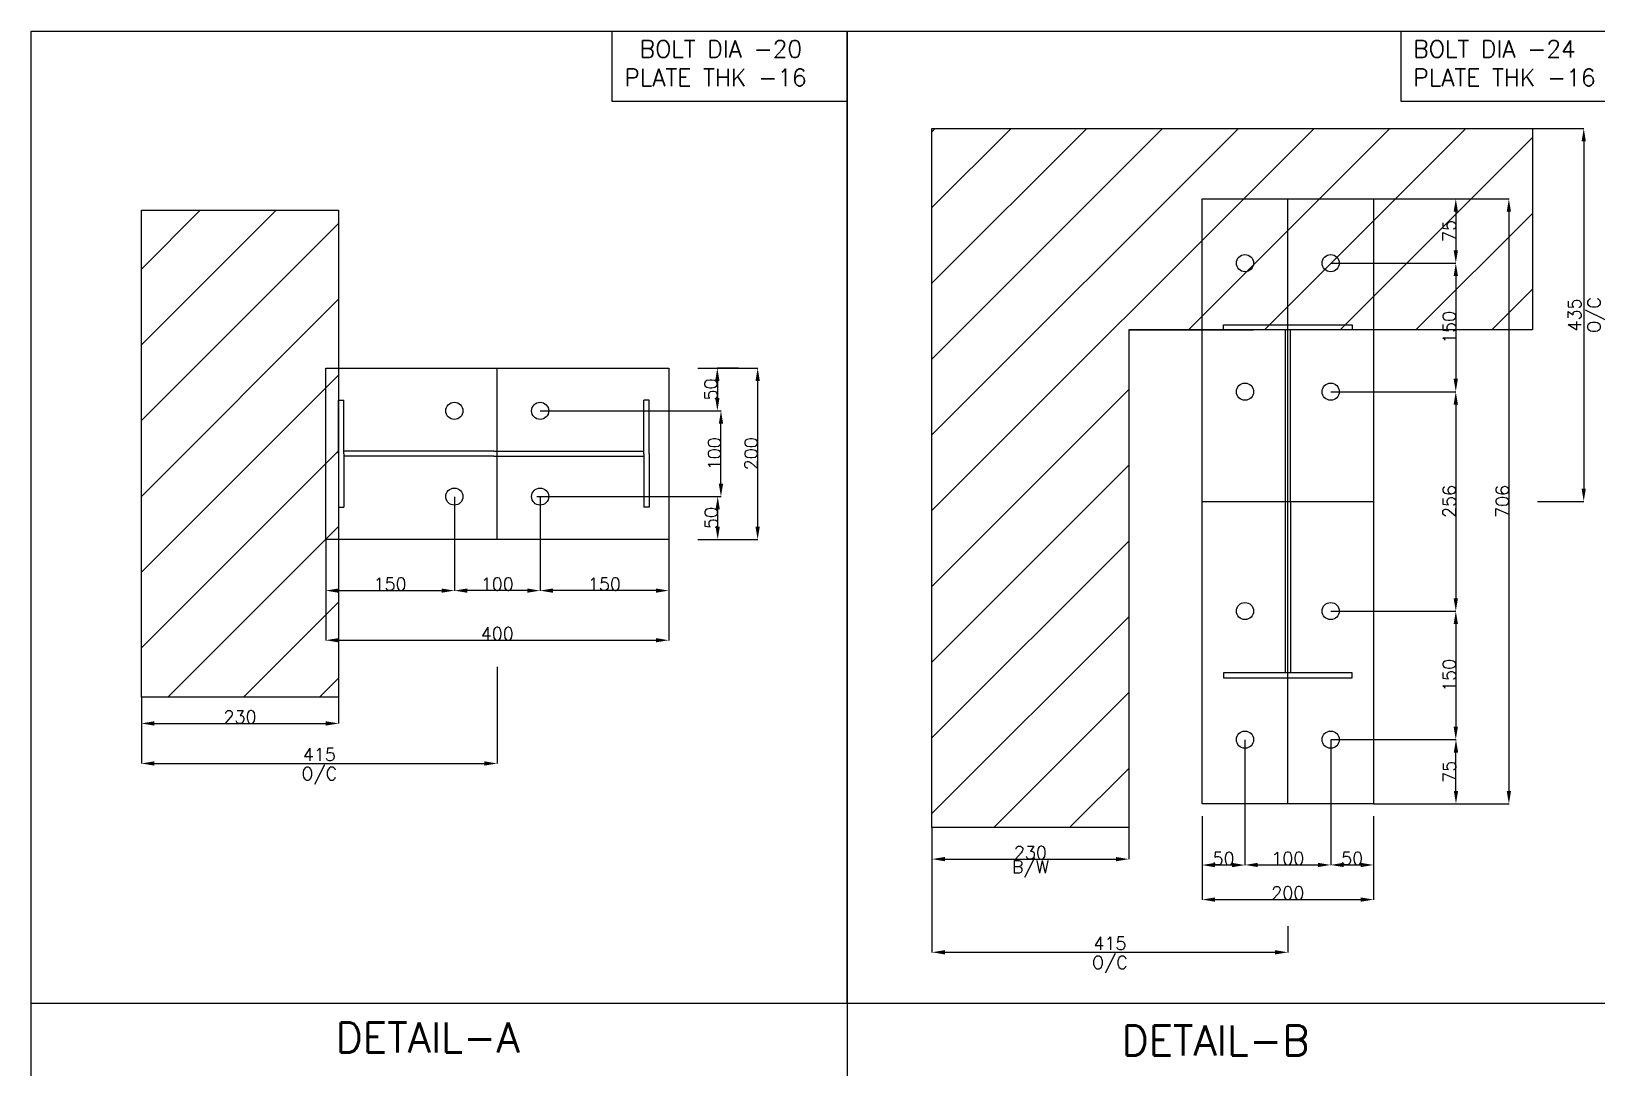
# Model space of a CAD drawing. Header units: millimetres. Extents: x -804366 to 4527364891, y -628569 to 3808979188.
# Drawn here: x -15331 to -13506, y 34590 to 35799 of the extents above; entities that cross this region are included whole.
import ezdxf

# ---------------------------------------------------------------- set-up
doc = ezdxf.new("R2010")
doc.units = ezdxf.units.MM
doc.header["$MEASUREMENT"] = 0
doc.linetypes.add('CONTIN', pattern=[0, 0, 0])
doc.layers.get('0').update_dxf_attribs({"linetype": 'CONTIN'})
doc.layers.get('Defpoints').update_dxf_attribs({"linetype": 'CONTINUOUS'})
doc.styles.add('OPEN', font='SIMPLEX')
doc.styles.get("Standard").update_dxf_attribs({"font": 'txt.shx'})
doc.dimstyles.get("Standard").update_dxf_attribs({"dimtxt": 15, "dimasz": 15, "dimexe": 0.18, "dimexo": 0.0625, "dimgap": 0.09, "dimtad": 1, "dimdec": 0, "dimzin": 0, "dimdsep": 46, "dimtxsty": 'OPEN', "dimcen": 0.09, "dimclrd": 6, "dimclre": 6, "dimadec": 0, "dimazin": 0, "dimtfac": 1, "dimtdec": 4, "dimtofl": 0, "dimtmove": 0, "dimatfit": 3, "dimfxl": 1, "dimtolj": 1, "dimtzin": 0, "dimarcsym": 0})

# ---------------------------------------------------------------- blocks, each defined once
blk = doc.blocks.new('*D363636')
at = {"color": 6, "linetype": 'Continuous', "lineweight": -2}
for p, q in [((-14281.1, 34870.4), (-14281.1, 34833.4)), ((-14051.5, 34870.4), (-14051.5, 34833.4)), ((-14266.1, 34833.6), (-14066.5, 34833.6))]:
    blk.add_line(p, q, dxfattribs=at)
at = {"color": 6, "linetype": 'Continuous'}
for points in [[(-14266.1, 34836.1), (-14266.1, 34831.1), (-14281.1, 34833.6)], [(-14066.5, 34831.1), (-14066.5, 34836.1), (-14051.5, 34833.6)]]:
    blk.add_solid(points, dxfattribs=at)
at = {"layer": 'Defpoints', "color": 0, "linetype": 'Continuous'}
for p in [(-14281.1, 34870.4), (-14051.5, 34870.4), (-14051.5, 34833.6)]:
    blk.add_point(p, dxfattribs=at)
at = {"color": 0, "linetype": 'Continuous', "char_height": 15, "attachment_point": 5, "style": 'OPEN'}
for s, insert in [('B/W', (-14166.3, 34822.1)), ('\\A1;230 ', (-14166.3, 34841.2))]:
    blk.add_mtext(s, dxfattribs=dict(at, insert=insert))
blk = doc.blocks.new('*D474747')
at = {"color": 6, "linetype": 'Continuous', "lineweight": -2}
for p, q in [((-14554.2, 35406.6), (-14484.2, 35406.6)), ((-14484.4, 35391.6), (-14484.4, 35221.6)), ((-14554.2, 35206.6), (-14484.2, 35206.6))]:
    blk.add_line(p, q, dxfattribs=at)
at = {"color": 6, "linetype": 'Continuous'}
for points in [[(-14481.9, 35391.6), (-14486.9, 35391.6), (-14484.4, 35406.6)], [(-14486.9, 35221.6), (-14481.9, 35221.6), (-14484.4, 35206.6)]]:
    blk.add_solid(points, dxfattribs=at)
at = {"layer": 'Defpoints', "color": 0, "linetype": 'Continuous'}
for p in [(-14554.2, 35406.6), (-14554.2, 35206.6), (-14484.4, 35206.6)]:
    blk.add_point(p, dxfattribs=at)
at = {"color": 0, "linetype": 'Continuous', "insert": (-14492, 35306.6), "char_height": 15, "attachment_point": 5, "rotation": 90, "style": 'OPEN'}
blk.add_mtext('\\A1;200', dxfattribs=at)
blk = doc.blocks.new('*D484848')
at = {"color": 6, "linetype": 'Continuous', "lineweight": -2}
for p, q in [((-14838.1, 35256.5), (-14838.1, 35146.7)), ((-14738.1, 35256.5), (-14738.1, 35146.7)), ((-14753.1, 35146.9), (-14823.1, 35146.9))]:
    blk.add_line(p, q, dxfattribs=at)
at = {"color": 6, "linetype": 'Continuous'}
for points in [[(-14823.1, 35149.4), (-14823.1, 35144.4), (-14838.1, 35146.9)], [(-14753.1, 35144.4), (-14753.1, 35149.4), (-14738.1, 35146.9)]]:
    blk.add_solid(points, dxfattribs=at)
at = {"layer": 'Defpoints', "color": 0, "linetype": 'Continuous'}
for p in [(-14838.1, 35256.6), (-14738.1, 35256.6), (-14838.1, 35146.9)]:
    blk.add_point(p, dxfattribs=at)
at = {"color": 0, "linetype": 'Continuous', "insert": (-14788.1, 35154.5), "char_height": 15, "attachment_point": 5, "style": 'OPEN'}
blk.add_mtext('\\A1;100', dxfattribs=at)
blk = doc.blocks.new('*D494949')
at = {"color": 6, "linetype": 'Continuous', "lineweight": -2}
for p, q in [((-14738, 35356.6), (-14527, 35356.6)), ((-14527.2, 35271.6), (-14527.2, 35341.6)), ((-14742, 35256.6), (-14527, 35256.6))]:
    blk.add_line(p, q, dxfattribs=at)
at = {"color": 6, "linetype": 'Continuous'}
for points in [[(-14524.7, 35341.6), (-14529.7, 35341.6), (-14527.2, 35356.6)], [(-14529.7, 35271.6), (-14524.7, 35271.6), (-14527.2, 35256.6)]]:
    blk.add_solid(points, dxfattribs=at)
at = {"layer": 'Defpoints', "color": 0, "linetype": 'Continuous'}
for p in [(-14738.1, 35356.6), (-14527.2, 35356.6), (-14742.1, 35256.6)]:
    blk.add_point(p, dxfattribs=at)
at = {"color": 0, "linetype": 'Continuous', "insert": (-14534.8, 35306.6), "char_height": 15, "attachment_point": 5, "rotation": 90, "style": 'OPEN'}
blk.add_mtext('\\A1;100', dxfattribs=at)
blk = doc.blocks.new('*D505050')
at = {"color": 6, "linetype": 'Continuous', "lineweight": -2}
for p, q in [((-14506.9, 35406.6), (-14531.6, 35406.6)), ((-14531.4, 35391.6), (-14531.4, 35371.6)), ((-14539.3, 35356.6), (-14531.2, 35356.6))]:
    blk.add_line(p, q, dxfattribs=at)
at = {"color": 6, "linetype": 'Continuous'}
for points in [[(-14528.9, 35391.6), (-14533.9, 35391.6), (-14531.4, 35406.6)], [(-14533.9, 35371.6), (-14528.9, 35371.6), (-14531.4, 35356.6)]]:
    blk.add_solid(points, dxfattribs=at)
at = {"layer": 'Defpoints', "color": 0, "linetype": 'Continuous'}
for p in [(-14506.8, 35406.6), (-14539.4, 35356.6), (-14531.4, 35356.6)]:
    blk.add_point(p, dxfattribs=at)
at = {"color": 0, "linetype": 'Continuous', "insert": (-14539, 35381.6), "char_height": 15, "attachment_point": 5, "rotation": 90, "style": 'OPEN'}
blk.add_mtext('\\A1;50', dxfattribs=at)
blk = doc.blocks.new('*D515151')
at = {"color": 6, "linetype": 'Continuous', "lineweight": -2}
for p, q in [((-14547.5, 35256.6), (-14530.8, 35256.6)), ((-14531, 35221.6), (-14531, 35241.6)), ((-14547.5, 35206.6), (-14530.8, 35206.6))]:
    blk.add_line(p, q, dxfattribs=at)
at = {"color": 6, "linetype": 'Continuous'}
for points in [[(-14528.5, 35241.6), (-14533.5, 35241.6), (-14531, 35256.6)], [(-14533.5, 35221.6), (-14528.5, 35221.6), (-14531, 35206.6)]]:
    blk.add_solid(points, dxfattribs=at)
at = {"layer": 'Defpoints', "color": 0, "linetype": 'Continuous'}
for p in [(-14547.6, 35256.6), (-14531, 35256.6), (-14547.6, 35206.6)]:
    blk.add_point(p, dxfattribs=at)
at = {"color": 0, "linetype": 'Continuous', "insert": (-14538.6, 35231.6), "char_height": 15, "attachment_point": 5, "rotation": 90, "style": 'OPEN'}
blk.add_mtext('\\A1;50', dxfattribs=at)
blk = doc.blocks.new('*D525252')
at = {"color": 6, "linetype": 'Continuous', "lineweight": -2}
for p, q in [((-14788.1, 35058.1), (-14788.1, 34945)), ((-15203.1, 35022.5), (-15203.1, 34945)), ((-15188.1, 34945.2), (-14803.1, 34945.2))]:
    blk.add_line(p, q, dxfattribs=at)
at = {"color": 6, "linetype": 'Continuous'}
for points in [[(-15188.1, 34947.7), (-15188.1, 34942.7), (-15203.1, 34945.2)], [(-14803.1, 34942.7), (-14803.1, 34947.7), (-14788.1, 34945.2)]]:
    blk.add_solid(points, dxfattribs=at)
at = {"layer": 'Defpoints', "color": 0, "linetype": 'Continuous'}
for p in [(-14788.1, 35058.2), (-15203.1, 35022.5), (-14788.1, 34945.2)]:
    blk.add_point(p, dxfattribs=at)
at = {"color": 0, "linetype": 'Continuous', "char_height": 15, "attachment_point": 5, "style": 'OPEN'}
for s, insert in [('\\A1;415 ', (-14995.6, 34955.7)), ('O/C', (-14995.6, 34930.8))]:
    blk.add_mtext(s, dxfattribs=dict(at, insert=insert))
blk = doc.blocks.new('*D535353')
at = {"color": 6, "linetype": 'Continuous', "lineweight": -2}
for p, q in [((-14988.1, 35206.5), (-14988.1, 35088.8)), ((-14588.1, 35206.5), (-14588.1, 35088.8)), ((-14973.1, 35089), (-14603.1, 35089))]:
    blk.add_line(p, q, dxfattribs=at)
at = {"color": 6, "linetype": 'Continuous'}
for points in [[(-14973.1, 35091.5), (-14973.1, 35086.5), (-14988.1, 35089)], [(-14603.1, 35086.5), (-14603.1, 35091.5), (-14588.1, 35089)]]:
    blk.add_solid(points, dxfattribs=at)
at = {"layer": 'Defpoints', "color": 0, "linetype": 'Continuous'}
for p in [(-14988.1, 35206.6), (-14588.1, 35206.6), (-14588.1, 35089)]:
    blk.add_point(p, dxfattribs=at)
at = {"color": 0, "linetype": 'Continuous', "insert": (-14788.1, 35096.6), "char_height": 15, "attachment_point": 5, "style": 'OPEN'}
blk.add_mtext('\\A1;400', dxfattribs=at)
blk = doc.blocks.new('*D545454')
at = {"color": 6, "linetype": 'Continuous', "lineweight": -2}
for p, q in [((-14988.1, 35179.7), (-14988.1, 35146.7)), ((-14838.1, 35179.7), (-14838.1, 35146.7)), ((-14973.1, 35146.9), (-14853.1, 35146.9))]:
    blk.add_line(p, q, dxfattribs=at)
at = {"color": 6, "linetype": 'Continuous'}
for points in [[(-14973.1, 35149.4), (-14973.1, 35144.4), (-14988.1, 35146.9)], [(-14853.1, 35144.4), (-14853.1, 35149.4), (-14838.1, 35146.9)]]:
    blk.add_solid(points, dxfattribs=at)
at = {"layer": 'Defpoints', "color": 0, "linetype": 'Continuous'}
for p in [(-14988.1, 35179.8), (-14838.1, 35179.8), (-14838.1, 35146.9)]:
    blk.add_point(p, dxfattribs=at)
at = {"color": 0, "linetype": 'Continuous', "insert": (-14913.1, 35154.5), "char_height": 15, "attachment_point": 5, "style": 'OPEN'}
blk.add_mtext('\\A1;150', dxfattribs=at)
blk = doc.blocks.new('*D555555')
at = {"color": 6, "linetype": 'Continuous', "lineweight": -2}
for p, q in [((-14738.1, 35180.5), (-14738.1, 35146.7)), ((-14588.1, 35180.5), (-14588.1, 35146.7)), ((-14603.1, 35146.9), (-14723.1, 35146.9))]:
    blk.add_line(p, q, dxfattribs=at)
at = {"color": 6, "linetype": 'Continuous'}
for points in [[(-14723.1, 35149.4), (-14723.1, 35144.4), (-14738.1, 35146.9)], [(-14603.1, 35144.4), (-14603.1, 35149.4), (-14588.1, 35146.9)]]:
    blk.add_solid(points, dxfattribs=at)
at = {"layer": 'Defpoints', "color": 0, "linetype": 'Continuous'}
for p in [(-14738.1, 35180.5), (-14588.1, 35180.5), (-14738.1, 35146.9)]:
    blk.add_point(p, dxfattribs=at)
at = {"color": 0, "linetype": 'Continuous', "insert": (-14663.1, 35154.5), "char_height": 15, "attachment_point": 5, "style": 'OPEN'}
blk.add_mtext('\\A1;150', dxfattribs=at)
blk = doc.blocks.new('*D565656')
at = {"color": 6, "linetype": 'Continuous', "lineweight": -2}
for p, q in [((-13966.1, 34883.6), (-13966.1, 34786.3)), ((-13766.1, 34883.6), (-13766.1, 34786.3)), ((-13951.1, 34786.4), (-13781.1, 34786.4))]:
    blk.add_line(p, q, dxfattribs=at)
at = {"color": 6, "linetype": 'Continuous'}
for points in [[(-13951.1, 34788.9), (-13951.1, 34783.9), (-13966.1, 34786.4)], [(-13781.1, 34783.9), (-13781.1, 34788.9), (-13766.1, 34786.4)]]:
    blk.add_solid(points, dxfattribs=at)
at = {"layer": 'Defpoints', "color": 0, "linetype": 'Continuous'}
for p in [(-13966.1, 34883.7), (-13766.1, 34883.7), (-13766.1, 34786.4)]:
    blk.add_point(p, dxfattribs=at)
at = {"color": 0, "linetype": 'Continuous', "insert": (-13866.1, 34794), "char_height": 15, "attachment_point": 5, "style": 'OPEN'}
blk.add_mtext('\\A1;200', dxfattribs=at)
blk = doc.blocks.new('*D575757')
at = {"color": 6, "linetype": 'Continuous', "lineweight": -2}
for p, q in [((-13766.1, 35604), (-13608.1, 35604)), ((-13608.3, 35589), (-13608.3, 34913)), ((-13766.1, 34898), (-13608.1, 34898))]:
    blk.add_line(p, q, dxfattribs=at)
at = {"color": 6, "linetype": 'Continuous'}
for points in [[(-13605.8, 35589), (-13610.8, 35589), (-13608.3, 35604)], [(-13610.8, 34913), (-13605.8, 34913), (-13608.3, 34898)]]:
    blk.add_solid(points, dxfattribs=at)
at = {"layer": 'Defpoints', "color": 0, "linetype": 'Continuous'}
for p in [(-13766.1, 35604), (-13766.1, 34898), (-13608.3, 34898)]:
    blk.add_point(p, dxfattribs=at)
at = {"color": 0, "linetype": 'Continuous', "insert": (-13615.9, 35251), "char_height": 15, "attachment_point": 5, "rotation": 90, "style": 'OPEN'}
blk.add_mtext('\\A1;706', dxfattribs=at)
blk = doc.blocks.new('*D585858')
at = {"color": 6, "linetype": 'Continuous', "lineweight": -2}
for p, q in [((-13816.1, 35529), (-13670, 35529)), ((-13670.2, 35514), (-13670.2, 35394)), ((-13816.1, 35379), (-13670, 35379))]:
    blk.add_line(p, q, dxfattribs=at)
at = {"color": 6, "linetype": 'Continuous'}
for points in [[(-13667.7, 35514), (-13672.7, 35514), (-13670.2, 35529)], [(-13672.7, 35394), (-13667.7, 35394), (-13670.2, 35379)]]:
    blk.add_solid(points, dxfattribs=at)
at = {"layer": 'Defpoints', "color": 0, "linetype": 'Continuous'}
for p in [(-13816.1, 35529), (-13816.1, 35379), (-13670.2, 35379)]:
    blk.add_point(p, dxfattribs=at)
at = {"color": 0, "linetype": 'Continuous', "insert": (-13677.8, 35454), "char_height": 15, "attachment_point": 5, "rotation": 90, "style": 'OPEN'}
blk.add_mtext('\\A1;150', dxfattribs=at)
blk = doc.blocks.new('*D595959')
at = {"color": 6, "linetype": 'Continuous', "lineweight": -2}
for p, q in [((-13816.1, 35379), (-13670, 35379)), ((-13670.2, 35364), (-13670.2, 35138)), ((-13816.1, 35123), (-13670, 35123))]:
    blk.add_line(p, q, dxfattribs=at)
at = {"color": 6, "linetype": 'Continuous'}
for points in [[(-13667.7, 35364), (-13672.7, 35364), (-13670.2, 35379)], [(-13672.7, 35138), (-13667.7, 35138), (-13670.2, 35123)]]:
    blk.add_solid(points, dxfattribs=at)
at = {"layer": 'Defpoints', "color": 0, "linetype": 'Continuous'}
for p in [(-13816.1, 35379), (-13816.1, 35123), (-13670.2, 35123)]:
    blk.add_point(p, dxfattribs=at)
at = {"color": 0, "linetype": 'Continuous', "insert": (-13677.8, 35251), "char_height": 15, "attachment_point": 5, "rotation": 90, "style": 'OPEN'}
blk.add_mtext('\\A1;256', dxfattribs=at)
blk = doc.blocks.new('*D606060')
at = {"color": 6, "linetype": 'Continuous', "lineweight": -2}
for p, q in [((-13816.1, 35123), (-13670, 35123)), ((-13670.2, 35108), (-13670.2, 34988)), ((-13816.1, 34973), (-13670, 34973))]:
    blk.add_line(p, q, dxfattribs=at)
at = {"color": 6, "linetype": 'Continuous'}
for points in [[(-13667.7, 35108), (-13672.7, 35108), (-13670.2, 35123)], [(-13672.7, 34988), (-13667.7, 34988), (-13670.2, 34973)]]:
    blk.add_solid(points, dxfattribs=at)
at = {"layer": 'Defpoints', "color": 0, "linetype": 'Continuous'}
for p in [(-13816.1, 35123), (-13816.1, 34973), (-13670.2, 34973)]:
    blk.add_point(p, dxfattribs=at)
at = {"color": 0, "linetype": 'Continuous', "insert": (-13677.8, 35048), "char_height": 15, "attachment_point": 5, "rotation": 90, "style": 'OPEN'}
blk.add_mtext('\\A1;150', dxfattribs=at)
blk = doc.blocks.new('*D616161')
at = {"color": 6, "linetype": 'Continuous', "lineweight": -2}
for p, q in [((-13916.1, 34972.9), (-13916.1, 34826.6)), ((-13816.1, 34972.9), (-13816.1, 34826.6)), ((-13901.1, 34826.8), (-13831.1, 34826.8))]:
    blk.add_line(p, q, dxfattribs=at)
at = {"color": 6, "linetype": 'Continuous'}
for points in [[(-13901.1, 34829.3), (-13901.1, 34824.3), (-13916.1, 34826.8)], [(-13831.1, 34824.3), (-13831.1, 34829.3), (-13816.1, 34826.8)]]:
    blk.add_solid(points, dxfattribs=at)
at = {"layer": 'Defpoints', "color": 0, "linetype": 'Continuous'}
for p in [(-13916.1, 34973), (-13816.1, 34973), (-13816.1, 34826.8)]:
    blk.add_point(p, dxfattribs=at)
at = {"color": 0, "linetype": 'Continuous', "insert": (-13866.1, 34834.4), "char_height": 15, "attachment_point": 5, "style": 'OPEN'}
blk.add_mtext('\\A1;100', dxfattribs=at)
blk = doc.blocks.new('*D626262')
at = {"color": 6, "linetype": 'Continuous', "lineweight": -2}
for p, q in [((-13966.1, 34845.7), (-13966.1, 34826.6)), ((-13916.1, 34845.7), (-13916.1, 34826.6)), ((-13931.1, 34826.7), (-13951.1, 34826.7))]:
    blk.add_line(p, q, dxfattribs=at)
at = {"color": 6, "linetype": 'Continuous'}
for points in [[(-13951.1, 34829.2), (-13951.1, 34824.2), (-13966.1, 34826.7)], [(-13931.1, 34824.2), (-13931.1, 34829.2), (-13916.1, 34826.7)]]:
    blk.add_solid(points, dxfattribs=at)
at = {"layer": 'Defpoints', "color": 0, "linetype": 'Continuous'}
for p in [(-13966.1, 34845.8), (-13916.1, 34845.8), (-13966.1, 34826.7)]:
    blk.add_point(p, dxfattribs=at)
at = {"color": 0, "linetype": 'Continuous', "insert": (-13941.1, 34834.3), "char_height": 15, "attachment_point": 5, "style": 'OPEN'}
blk.add_mtext('\\A1;50', dxfattribs=at)
blk = doc.blocks.new('*D636363')
at = {"color": 6, "linetype": 'Continuous', "lineweight": -2}
for p, q in [((-13816.1, 34842.4), (-13816.1, 34826.6)), ((-13766.1, 34842.4), (-13766.1, 34826.6)), ((-13801.1, 34826.8), (-13781.1, 34826.8))]:
    blk.add_line(p, q, dxfattribs=at)
at = {"color": 6, "linetype": 'Continuous'}
for points in [[(-13801.1, 34829.3), (-13801.1, 34824.3), (-13816.1, 34826.8)], [(-13781.1, 34824.3), (-13781.1, 34829.3), (-13766.1, 34826.8)]]:
    blk.add_solid(points, dxfattribs=at)
at = {"layer": 'Defpoints', "color": 0, "linetype": 'Continuous'}
for p in [(-13816.1, 34842.4), (-13766.1, 34842.4), (-13766.1, 34826.8)]:
    blk.add_point(p, dxfattribs=at)
at = {"color": 0, "linetype": 'Continuous', "insert": (-13791.1, 34834.4), "char_height": 15, "attachment_point": 5, "style": 'OPEN'}
blk.add_mtext('\\A1;50', dxfattribs=at)
blk = doc.blocks.new('*D646464')
at = {"color": 6, "linetype": 'Continuous', "lineweight": -2}
for p, q in [((-13716.5, 35604), (-13670, 35604)), ((-13670.2, 35589), (-13670.2, 35544)), ((-13716.5, 35529), (-13670, 35529))]:
    blk.add_line(p, q, dxfattribs=at)
at = {"color": 6, "linetype": 'Continuous'}
for points in [[(-13667.7, 35589), (-13672.7, 35589), (-13670.2, 35604)], [(-13672.7, 35544), (-13667.7, 35544), (-13670.2, 35529)]]:
    blk.add_solid(points, dxfattribs=at)
at = {"layer": 'Defpoints', "color": 0, "linetype": 'Continuous'}
for p in [(-13716.6, 35604), (-13716.6, 35529), (-13670.2, 35529)]:
    blk.add_point(p, dxfattribs=at)
at = {"color": 0, "linetype": 'Continuous', "insert": (-13677.8, 35566.5), "char_height": 15, "attachment_point": 5, "rotation": 90, "style": 'OPEN'}
blk.add_mtext('\\A1;75', dxfattribs=at)
blk = doc.blocks.new('*D656565')
at = {"color": 6, "linetype": 'Continuous', "lineweight": -2}
for p, q in [((-13704.8, 34973), (-13669.8, 34973)), ((-13670, 34913), (-13670, 34958)), ((-13704.8, 34898), (-13669.8, 34898))]:
    blk.add_line(p, q, dxfattribs=at)
at = {"color": 6, "linetype": 'Continuous'}
for points in [[(-13667.5, 34958), (-13672.5, 34958), (-13670, 34973)], [(-13672.5, 34913), (-13667.5, 34913), (-13670, 34898)]]:
    blk.add_solid(points, dxfattribs=at)
at = {"layer": 'Defpoints', "color": 0, "linetype": 'Continuous'}
for p in [(-13704.8, 34973), (-13670, 34973), (-13704.8, 34898)]:
    blk.add_point(p, dxfattribs=at)
at = {"color": 0, "linetype": 'Continuous', "insert": (-13677.6, 34935.5), "char_height": 15, "attachment_point": 5, "rotation": 90, "style": 'OPEN'}
blk.add_mtext('\\A1;75', dxfattribs=at)
blk = doc.blocks.new('*D666666')
at = {"color": 6, "linetype": 'Continuous', "lineweight": -2}
for p, q in [((-13595.6, 35686), (-13520.8, 35686)), ((-13521, 35671), (-13521, 35266)), ((-13575, 35251), (-13520.8, 35251))]:
    blk.add_line(p, q, dxfattribs=at)
at = {"color": 6, "linetype": 'Continuous'}
for points in [[(-13518.5, 35671), (-13523.5, 35671), (-13521, 35686)], [(-13523.5, 35266), (-13518.5, 35266), (-13521, 35251)]]:
    blk.add_solid(points, dxfattribs=at)
at = {"layer": 'Defpoints', "color": 0, "linetype": 'Continuous'}
for p in [(-13595.7, 35686), (-13575.1, 35251), (-13521, 35251)]:
    blk.add_point(p, dxfattribs=at)
at = {"color": 0, "linetype": 'Continuous', "char_height": 15, "attachment_point": 5, "rotation": 90, "style": 'OPEN'}
for s, insert in [('\\A1;435 ', (-13531.5, 35468.5)), ('O/C', (-13506.5, 35468.5))]:
    blk.add_mtext(s, dxfattribs=dict(at, insert=insert))
blk = doc.blocks.new('*D676767')
at = {"color": 6, "linetype": 'Continuous', "lineweight": -2}
for p, q in [((-14281.1, 34870.4), (-14281.1, 34724.7)), ((-13866.1, 34755.5), (-13866.1, 34724.7)), ((-14266.1, 34724.9), (-13881.1, 34724.9))]:
    blk.add_line(p, q, dxfattribs=at)
at = {"color": 6, "linetype": 'Continuous'}
for points in [[(-14266.1, 34727.4), (-14266.1, 34722.4), (-14281.1, 34724.9)], [(-13881.1, 34722.4), (-13881.1, 34727.4), (-13866.1, 34724.9)]]:
    blk.add_solid(points, dxfattribs=at)
at = {"layer": 'Defpoints', "color": 0, "linetype": 'Continuous'}
for p in [(-14281.1, 34870.4), (-13866.1, 34755.6), (-13866.1, 34724.9)]:
    blk.add_point(p, dxfattribs=at)
at = {"color": 0, "linetype": 'Continuous', "char_height": 15, "attachment_point": 5, "style": 'OPEN'}
for s, insert in [('\\A1;415 ', (-14073.6, 34735.4)), ('O/C', (-14073.6, 34710.5))]:
    blk.add_mtext(s, dxfattribs=dict(at, insert=insert))
blk = doc.blocks.new('*D105102102')
at = {"color": 6, "linetype": 'Continuous', "lineweight": -2}
for p, q in [((-15203.1, 35022.5), (-15203.1, 34991.7)), ((-14973.1, 35022.5), (-14973.1, 34991.7)), ((-15188.1, 34991.9), (-14988.1, 34991.9))]:
    blk.add_line(p, q, dxfattribs=at)
at = {"color": 6, "linetype": 'Continuous'}
for points in [[(-15188.1, 34994.4), (-15188.1, 34989.4), (-15203.1, 34991.9)], [(-14988.1, 34989.4), (-14988.1, 34994.4), (-14973.1, 34991.9)]]:
    blk.add_solid(points, dxfattribs=at)
at = {"layer": 'Defpoints', "color": 0, "linetype": 'Continuous'}
for p in [(-15203.1, 35022.5), (-14973.1, 35022.5), (-14973.1, 34991.9)]:
    blk.add_point(p, dxfattribs=at)
at = {"color": 0, "linetype": 'Continuous', "insert": (-15088.1, 34999.5), "char_height": 15, "attachment_point": 5, "style": 'OPEN'}
blk.add_mtext('\\A1;230', dxfattribs=at)

msp = doc.modelspace()

# ---------------------------------------------------------------- hatches: boundary and pattern name
at = {"linetype": 'Continuous'}
h = msp.add_hatch(dxfattribs=at)
h.set_pattern_fill('ANSI31', color=1, scale=500)
h.set_pattern_definition([(45, (1710.55, -33.33), (-44.19417, 44.19417), [])])
h.paths.add_polyline_path([(-13580.8, 35686), (-13580.8, 35451.1), (-14051.5, 35451.1), (-14051.5, 34870.4), (-14281.1, 34870.4), (-14281.1, 35686)])
h = msp.add_hatch(dxfattribs=at)
h.set_pattern_fill('ANSI31', color=1, scale=500)
h.set_pattern_definition([(45, (2167.61, -140.32), (-44.19417, 44.19417), [])])
h.paths.add_polyline_path([(-15203.1, 35590.3), (-14973.1, 35590.3), (-14973.1, 35022.5), (-15203.1, 35022.5)])

# ---------------------------------------------------------------- linework, layer by layer
for p, q in [((-13866.1, 34898), (-13866.1, 35604)), ((-14051.5, 35451.1), (-13906.1, 35451.1)), ((-13869.1, 35451), (-13869.1, 35051)), ((-13863.1, 35251), (-13863.1, 35451)), ((-14788.1, 35206.6), (-14788.1, 35406.6)), ((-14973.1, 35306.6), (-14973.1, 35369.1)), ((-14973.1, 35369.1), (-14967.1, 35369.1)), ((-14967.1, 35306.6), (-14967.1, 35369.1)), ((-14617.1, 35306.6), (-14617.1, 35369.1)), ((-14611.1, 35369.1), (-14617.1, 35369.1)), ((-14611.1, 35306.6), (-14611.1, 35369.1)), ((-14792.1, 35309.6), (-14967.1, 35309.6)), ((-14792.1, 35309.6), (-14617.1, 35309.6)), ((-14973.1, 35306.6), (-14973.1, 35244.1)), ((-14967.1, 35306.6), (-14967.1, 35244.1)), ((-14792.1, 35303.6), (-14967.1, 35303.6)), ((-14792.1, 35303.6), (-14617.1, 35303.6)), ((-14617.1, 35306.6), (-14617.1, 35244.1)), ((-14611.1, 35306.6), (-14611.1, 35244.1)), ((-14973.1, 35244.1), (-14967.1, 35244.1)), ((-14611.1, 35244.1), (-14617.1, 35244.1)), ((-13966.1, 35251), (-13766.1, 35251)), ((-13863.1, 35251), (-13863.1, 35051)), ((-14380, 34665.1), (-14380, 34575.9))]:
    msp.add_line(p, q, dxfattribs=at)
for points in [[(-15331.5, 35799.5), (-11321.9, 35799.5), (-11321.9, 33206), (-15331.5, 33206)], [(-15331.5, 35799.5), (-14380, 35799.5), (-14380, 34665.1), (-15331.5, 34665.1)], [(-14654, 35799.5), (-14380, 35799.5), (-14380, 35717.4), (-14654, 35717.4)], [(-14380, 35799.5), (-13459.9, 35799.5), (-13459.9, 34665.1), (-14380, 34665.1)], [(-13733.9, 35799.5), (-13459.9, 35799.5), (-13459.9, 35717.4), (-13733.9, 35717.4)], [(-13966.1, 35604), (-13766.1, 35604), (-13766.1, 34898), (-13966.1, 34898)], [(-15203.1, 35590.6), (-14973.1, 35590.6), (-14973.1, 35022.5), (-15203.1, 35022.5)], [(-13941.1, 35457), (-13791.1, 35457), (-13791.1, 35451), (-13941.1, 35451)], [(-14988.1, 35406.6), (-14588.1, 35406.6), (-14588.1, 35206.6), (-14988.1, 35206.6)], [(-13941.1, 35045), (-13791.1, 35045), (-13791.1, 35051), (-13941.1, 35051)]]:
    msp.add_lwpolyline(points, close=True, dxfattribs=at)
for points in [[(-13795.8, 35451.1), (-13795.8, 35451.1), (-14051.5, 35451.1), (-14051.5, 34870.4), (-14281.1, 34870.4), (-14281.1, 35686), (-13795.8, 35686)], [(-14056.1, 35686), (-13580.8, 35686), (-13580.8, 35451.1), (-14008.5, 35451.1)], [(-14051.5, 35221.1), (-14051.5, 34870.4), (-14281.1, 34870.4), (-14281.1, 35221.1)]]:
    msp.add_lwpolyline(points, dxfattribs=at)
for centre in [(-13916.1, 35529), (-13816.1, 35529), (-13916.1, 35379), (-13816.1, 35379), (-14838.1, 35356.6), (-14738.1, 35356.6), (-14838.1, 35256.6), (-14738.1, 35256.6), (-13916.1, 35123), (-13816.1, 35123), (-13916.1, 34973), (-13816.1, 34973)]:
    msp.add_circle(centre, 10, dxfattribs=at)

# ---------------------------------------------------------------- texts
at = {"linetype": 'Continuous', "attachment_point": 1}
for s, insert, char_height, width in [(' \\Fsimplex.shx|c1;BOLT DIA -20\\PPLATE THK -16', (-14639.8, 35788.9), 20, 346.963), ('{\\Fsimplex.shx|c1;BOLT DIA -24\\PPLATE THK -16}', (-13719.7, 35788.9), 20, 346.963), ('{\\Fsimplex.shx|c1;DETAIL-A}', (-14976.5, 34643.1), 35, 424.865), ('\\Fsimplex.shx|c1;DETAIL-B', (-14060, 34639.6), 35, 424.865)]:
    msp.add_mtext(s, dxfattribs=dict(at, insert=insert, char_height=char_height, width=width))

# ---------------------------------------------------------------- dimensions: what is measured, and where the dimension line sits
at = {"linetype": 'Continuous'}
dim = msp.add_linear_dim(base=(-13521, 35251), p1=(-13595.7, 35686), p2=(-13575.1, 35251), angle=90, text='<> \\X O/C', dimstyle='Standard', override={"dimgap": 3, "dimtxsty": 'OPEN'}, dxfattribs=at)
dim.commit()
dim.dimension.update_dxf_attribs({"geometry": '*D666666', "text_midpoint": (-13521, 35468.5)})
for base, p1, p2, picture, middle in [((-13608.3, 34898), (-13766.1, 35604), (-13766.1, 34898), '*D575757', (-13615.9, 35251)), ((-13670.2, 35529), (-13716.6, 35604), (-13716.6, 35529), '*D646464', (-13677.8, 35566.5)), ((-13670.2, 35379), (-13816.1, 35529), (-13816.1, 35379), '*D585858', (-13677.8, 35454)), ((-14484.4, 35206.6), (-14554.2, 35406.6), (-14554.2, 35206.6), '*D474747', (-14492, 35306.6)), ((-14531.4, 35356.6), (-14506.8, 35406.6), (-14539.4, 35356.6), '*D505050', (-14539, 35381.6)), ((-14527.2, 35356.6), (-14742.1, 35256.6), (-14738.1, 35356.6), '*D494949', (-14534.8, 35306.6)), ((-14531, 35256.6), (-14547.6, 35206.6), (-14547.6, 35256.6), '*D515151', (-14538.6, 35231.6)), ((-13670, 34973), (-13704.8, 34898), (-13704.8, 34973), '*D656565', (-13677.6, 34935.5))]:
    dim = msp.add_linear_dim(base=base, p1=p1, p2=p2, angle=90, dimstyle='Standard', dxfattribs=at)
    dim.commit()
    dim.dimension.update_dxf_attribs({"geometry": picture, "text_midpoint": middle})
for base, p1, p2, picture, middle in [((-13670.2, 35123), (-13816.1, 35379), (-13816.1, 35123), '*D595959', (-13677.8, 35251)), ((-13670.2, 34973), (-13816.1, 35123), (-13816.1, 34973), '*D606060', (-13677.8, 35048))]:
    dim = msp.add_linear_dim(base=base, p1=p1, p2=p2, angle=90, dimstyle='Standard', override={"dimtmove": 1}, dxfattribs=at)
    dim.commit()
    dim.dimension.update_dxf_attribs({"geometry": picture, "text_midpoint": middle})
for base, p1, p2, picture, middle in [((-14838.1, 35146.9), (-14738.1, 35256.6), (-14838.1, 35256.6), '*D484848', (-14788.1, 35154.5)), ((-14588.1, 35089), (-14988.1, 35206.6), (-14588.1, 35206.6), '*D535353', (-14788.1, 35096.6)), ((-14838.1, 35146.9), (-14988.1, 35179.8), (-14838.1, 35179.8), '*D545454', (-14913.1, 35154.5)), ((-14738.1, 35146.9), (-14588.1, 35180.5), (-14738.1, 35180.5), '*D555555', (-14663.1, 35154.5)), ((-14973.1, 34991.9), (-15203.1, 35022.5), (-14973.1, 35022.5), '*D105102102', (-15088.1, 34999.5)), ((-13816.1, 34826.8), (-13916.1, 34973), (-13816.1, 34973), '*D616161', (-13866.1, 34834.4)), ((-13766.1, 34786.4), (-13966.1, 34883.7), (-13766.1, 34883.7), '*D565656', (-13866.1, 34794)), ((-13966.1, 34826.7), (-13916.1, 34845.8), (-13966.1, 34845.8), '*D626262', (-13941.1, 34834.3)), ((-13766.1, 34826.8), (-13816.1, 34842.4), (-13766.1, 34842.4), '*D636363', (-13791.1, 34834.4))]:
    dim = msp.add_linear_dim(base=base, p1=p1, p2=p2, dimstyle='Standard', dxfattribs=at)
    dim.commit()
    dim.dimension.update_dxf_attribs({"geometry": picture, "text_midpoint": middle})
for base, p1, p2, text, override, picture, middle in [((-14788.1, 34945.2), (-15203.1, 35022.5), (-14788.1, 35058.2), '<> \\X O/C', {"dimgap": 3, "dimtxsty": 'OPEN'}, '*D525252', (-14995.6, 34945.2)), ((-14051.5, 34833.6), (-14281.1, 34870.4), (-14051.5, 34870.4), '<> \\XB/W', {"dimtxsty": 'OPEN'}, '*D363636', (-14166.3, 34833.6)), ((-13866.1, 34724.9), (-14281.1, 34870.4), (-13866.1, 34755.6), '<> \\X O/C', {"dimgap": 3, "dimtxsty": 'OPEN'}, '*D676767', (-14073.6, 34724.9))]:
    dim = msp.add_linear_dim(base=base, p1=p1, p2=p2, text=text, dimstyle='Standard', override=override, dxfattribs=at)
    dim.commit()
    dim.dimension.update_dxf_attribs({"geometry": picture, "text_midpoint": middle})

doc.saveas('drawing.dxf')
